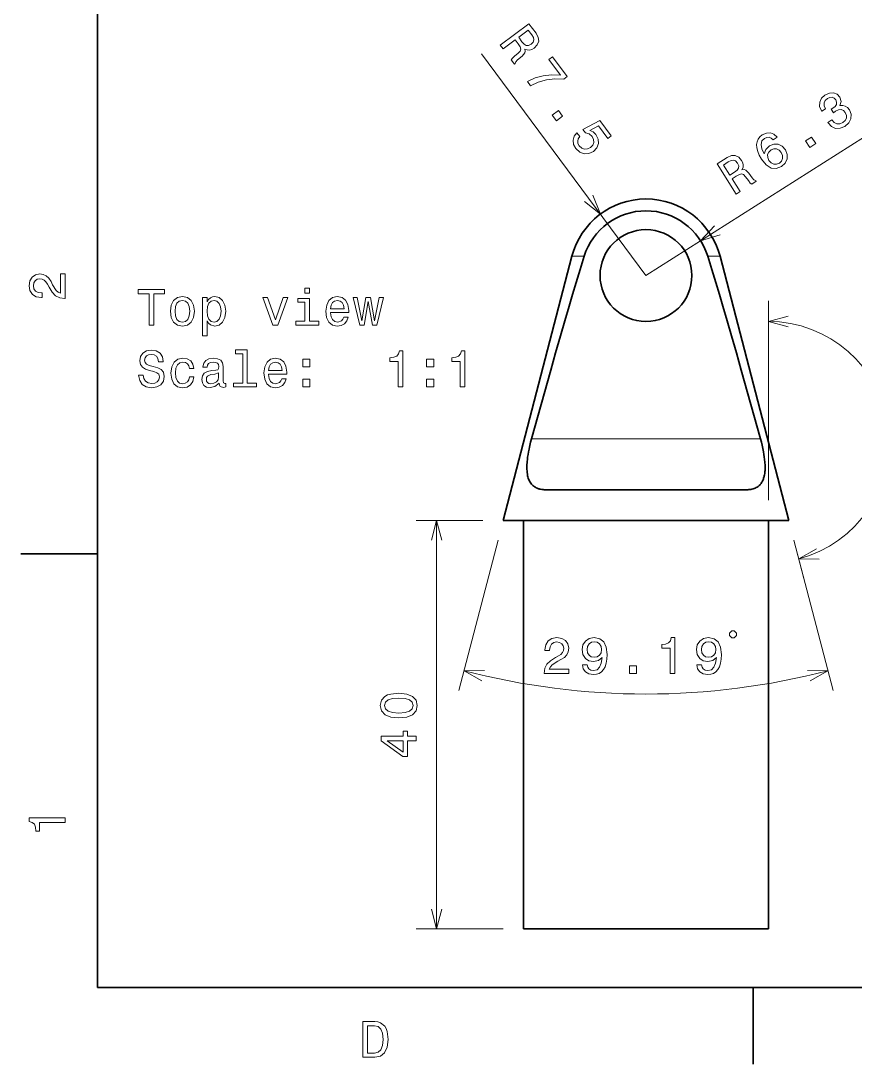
# Model space of a CAD drawing. Extents: x 0 to 297, y 0 to 210.
# Drawn here: x 2.5 to 84.3, y 2.5 to 104.7 of the extents above; entities that cross this region are included whole.
import ezdxf

# ---------------------------------------------------------------- set-up
doc = ezdxf.new("R2010")
doc.units = 0

msp = doc.modelspace()

# ---------------------------------------------------------------- linework, layer by layer
at = {"color": 7, "lineweight": 35}
for p, q in [((10, 200), (10, 10)), ((56.527458, 81.656616), (49.7854, 55.766563)), ((71.043343, 81.656616), (77.7854, 55.766563)), ((51.7854, 55.766563), (51.7854, 15.766563)), ((57.073444, 55.766563), (77.7854, 55.766563)), ((75.7854, 55.766563), (75.7854, 15.766563)), ((10, 10), (287, 10))]:
    msp.add_line(p, q, dxfattribs=at)
at = {"color": 7, "lineweight": 13}
for p, q in [((63.7854, 79.766563), (47.657318, 101.475266)), ((63.7854, 79.766563), (88.796616, 95.642471)), ((75.010727, 63.766563), (52.560074, 63.766563)), ((43.262695, 15.766563), (43.262695, 55.766563))]:
    msp.add_line(p, q, dxfattribs=at)
at = {"color": 7, "lineweight": 13, "ltscale": 0.030043}
for p, q in [((56.527458, 81.656616), (57.729187, 81.656616)), ((69.841614, 81.656616), (71.043343, 81.656616))]:
    msp.add_line(p, q, dxfattribs=at)
at = {"color": 7, "lineweight": 13, "ltscale": 0.487671}
msp.add_line((75.7854, 57.766563), (75.7854, 77.273415), dxfattribs=at)
at = {"color": 7, "lineweight": 35, "ltscale": 0.083608}
msp.add_line((54.103676, 58.766563), (57.447987, 58.766563), dxfattribs=at)
at = {"color": 7, "lineweight": 35, "ltscale": 0.158435}
msp.add_line((57.447987, 58.766563), (63.7854, 58.766563), dxfattribs=at)
at = {"color": 7, "lineweight": 35, "ltscale": 0.242043}
msp.add_line((63.7854, 58.766563), (73.467125, 58.766563), dxfattribs=at)
at = {"color": 7, "lineweight": 13, "ltscale": 0.163068}
msp.add_line((47.7854, 55.766563), (41.262695, 55.766563), dxfattribs=at)
at = {"color": 7, "lineweight": 35, "ltscale": 0.182201}
msp.add_line((49.7854, 55.766563), (57.073444, 55.766563), dxfattribs=at)
at = {"color": 7, "lineweight": 13, "ltscale": 0.380293}
for p, q in [((49.281387, 53.831112), (45.447937, 39.110348)), ((78.289413, 53.831112), (82.122864, 39.110348))]:
    msp.add_line(p, q, dxfattribs=at)
at = {"color": 7, "lineweight": 13, "ltscale": 0.09726}
msp.add_line((78.289413, 53.831112), (79.269821, 50.06628), dxfattribs=at)
at = {"color": 7, "lineweight": 35, "ltscale": 0.1875}
for p, q in [((10, 52.5), (2.5, 52.5)), ((74.300003, 10), (74.300003, 2.5))]:
    msp.add_line(p, q, dxfattribs=at)
at = {"color": 7, "lineweight": 13, "ltscale": 0.213068}
msp.add_line((49.7854, 15.766563), (41.262695, 15.766563), dxfattribs=at)
at = {"color": 7, "lineweight": 35, "ltscale": 0.156172}
msp.add_line((51.7854, 15.766563), (58.032295, 15.766563), dxfattribs=at)
at = {"color": 7, "lineweight": 35, "ltscale": 0.443828}
msp.add_line((58.032295, 15.766563), (75.7854, 15.766563), dxfattribs=at)
at = {"color": 7, "lineweight": 13}
for points in [[(49.497337, 102.352226), (49.777046, 101.975739), (50.963188, 102.856964), (51.248909, 102.472374), (51.447296, 102.179977), (51.522957, 101.959747), (51.461544, 101.763336), (51.252773, 101.545403), (50.903465, 101.254478), (50.682663, 101.052742), (50.577065, 100.898895), (50.89286, 100.473831), (50.96978, 100.530975), (51.013954, 100.708298), (51.200405, 100.897072), (51.632759, 101.26226), (51.917637, 101.580711), (51.953716, 101.752022), (51.922359, 101.954903), (52.143871, 101.868164), (52.369774, 101.860077), (52.602036, 101.91954), (52.834641, 102.054657), (53.132587, 102.363968), (53.267326, 102.715378), (53.222656, 103.096848), (53.004601, 103.500298), (52.306839, 104.439499)], [(52.582302, 103.349907), (52.741474, 103.084915), (52.793884, 102.853699), (52.733398, 102.63913), (52.537811, 102.437271), (52.272938, 102.303314), (52.050041, 102.307358), (51.838825, 102.439438), (51.629105, 102.679443), (51.307293, 103.11261), (52.242443, 103.807358)], [(52.15691, 98.772392), (52.460678, 98.363518), (53.227894, 98.726181), (54.025768, 98.954544), (54.851295, 99.052673), (55.715576, 99.02253), (56.051582, 99.272156), (54.619968, 101.199135), (54.251575, 100.925446), (55.394459, 99.3871), (54.517105, 99.426384), (53.696671, 99.338318), (52.914989, 99.121979)], [(81.62677, 94.762489), (81.645683, 94.732689), (81.973267, 94.367172), (82.367981, 94.18763), (82.807388, 94.191772), (83.270615, 94.384247), (83.667488, 94.737717), (83.880684, 95.135872), (83.904388, 95.569061), (83.737785, 96.000916), (83.544266, 96.230515), (83.320862, 96.375427), (83.067581, 96.435677), (82.790222, 96.420906), (82.921043, 96.826508), (82.786545, 97.254852), (82.511864, 97.546425), (82.169312, 97.681419), (81.771263, 97.649773), (81.32737, 97.445663), (80.987404, 97.1343), (80.812531, 96.760468), (80.810112, 96.34079), (80.997597, 95.904266), (81.016518, 95.874466), (81.39547, 96.115005), (81.256561, 96.409134), (81.242935, 96.675262), (81.346092, 96.907997), (81.570282, 97.110031), (81.813316, 97.216515), (82.031868, 97.229797), (82.221695, 97.147194), (82.384338, 96.975655), (82.478447, 96.742691), (82.465446, 96.537323), (82.340668, 96.338646), (82.114189, 96.15905), (81.945427, 96.057899), (82.158943, 95.721527), (82.362175, 95.862473), (82.654739, 95.994423), (82.919731, 96.019264), (83.144356, 95.928879), (83.324768, 95.738754), (83.434692, 95.462067), (83.427429, 95.2006), (83.304535, 94.961311), (83.06913, 94.758125), (82.773857, 94.63044), (82.496918, 94.63385), (82.243706, 94.75985), (82.018494, 95.011139)], [(54.595467, 95.490051), (55.010513, 94.931389), (55.613708, 95.379524), (55.198662, 95.938187)], [(57.017872, 93.760109), (56.752079, 93.424423), (56.640362, 93.033569), (56.694977, 92.621788), (56.91095, 92.204239), (57.287586, 91.849495), (57.723553, 91.677055), (58.189697, 91.709229), (58.651669, 91.933075), (58.977028, 92.281601), (59.128189, 92.695473), (59.092888, 93.14045), (58.869972, 93.584259), (58.595825, 93.851791), (58.287792, 93.987343), (59.129032, 94.436409), (60.043339, 93.205734), (60.375298, 93.452354), (59.25948, 94.954269), (57.604298, 94.070129), (57.844906, 93.746262), (58.209614, 93.652824), (58.500996, 93.404381), (58.648952, 93.112206), (58.666779, 92.817596), (58.561649, 92.544731), (58.339691, 92.310722), (58.051567, 92.165771), (57.756958, 92.147949), (57.484089, 92.253075), (57.25008, 92.475037), (57.119015, 92.710648), (57.088814, 92.945801), (57.144325, 93.175522), (57.297577, 93.383614)], [(76.632088, 93.318436), (76.332268, 93.611969), (75.982758, 93.74852), (75.590523, 93.72654), (75.180695, 93.544052), (74.948395, 93.35479), (74.782593, 93.136055), (74.674774, 92.882439), (74.631889, 92.592384), (74.652802, 92.277122), (74.740211, 91.932388), (74.894112, 91.558174), (75.117622, 91.168411), (75.569534, 90.607033), (76.056549, 90.300903), (76.560486, 90.250427), (77.077095, 90.452904), (77.44146, 90.79171), (77.629517, 91.191833), (77.633896, 91.636642), (77.452225, 92.082832), (77.123085, 92.441383), (76.729927, 92.627884), (76.303291, 92.631851), (75.885353, 92.462143), (75.534912, 92.120232), (75.386658, 91.685638), (75.153229, 92.19455), (75.075966, 92.617409), (75.157578, 92.949959), (75.40387, 93.201866), (75.638382, 93.30294), (75.856941, 93.316223), (76.057983, 93.234772), (76.240356, 93.069786)], [(79.840904, 92.326706), (80.428497, 92.699684), (80.025795, 93.334106), (79.438202, 92.961136)], [(77.041916, 91.816406), (77.165344, 91.518433), (77.175858, 91.23838), (77.07074, 90.980507), (76.859322, 90.786575), (76.581078, 90.669693), (76.305695, 90.680069), (76.052483, 90.806068), (75.843895, 91.049988), (75.718903, 91.341003), (75.711098, 91.616806), (75.825882, 91.868866), (76.060143, 92.083267), (76.319794, 92.182373), (76.581261, 92.175117), (76.827507, 92.050667)], [(72.623428, 87.745407), (73.019409, 87.996758), (72.227524, 89.244316), (72.632019, 89.501068), (72.938179, 89.67749), (73.163368, 89.736794), (73.354744, 89.661148), (73.556778, 89.436966), (73.821312, 89.067268), (74.006317, 88.832268), (74.152008, 88.715675), (74.599091, 88.999458), (74.547737, 89.080353), (74.37413, 89.137413), (74.199524, 89.337204), (73.86702, 89.795166), (73.570313, 90.102623), (73.402107, 90.151169), (73.197472, 90.134773), (73.300224, 90.349327), (73.324844, 90.574028), (73.28257, 90.81002), (73.164871, 91.05191), (72.878235, 91.371735), (72.537651, 91.531868), (72.153931, 91.515289), (71.735588, 91.3274), (70.747757, 90.700378)], [(71.854614, 90.89521), (72.130554, 91.034531), (72.364998, 91.069847), (72.574554, 90.99379), (72.76152, 90.783936), (72.875702, 90.509949), (72.855331, 90.287949), (72.708122, 90.086983), (72.453384, 89.895424), (71.997795, 89.606232), (71.373466, 90.589806)], [(6.833213, 77.519447), (6.833213, 79.925072), (6.399496, 79.925072), (6.399496, 78.023773), (6.162464, 78.129684), (5.965778, 78.311241), (5.607709, 78.871033), (5.456412, 79.168587), (5.239553, 79.501442), (4.987392, 79.738472), (4.689842, 79.874641), (4.351945, 79.925072), (3.928314, 79.839333), (3.595461, 79.602303), (3.383646, 79.239189), (3.307997, 78.770172), (3.393732, 78.286018), (3.630764, 77.91787), (4.009006, 77.680832), (4.508286, 77.600143), (4.578891, 77.600143), (4.578891, 78.059074), (4.538545, 78.059074), (4.195605, 78.104462), (3.943444, 78.240631), (3.782061, 78.457489), (3.726585, 78.744957), (3.777017, 79.03746), (3.903098, 79.254318), (4.099784, 79.395531), (4.346902, 79.445961), (4.578891, 79.41066), (4.775577, 79.314842), (4.947046, 79.153458), (5.098343, 78.931557), (5.259727, 78.634003), (5.572406, 78.139771), (5.90526, 77.791786), (6.308718, 77.585014), (6.818084, 77.519447)], [(15.071424, 74.909935), (15.5354, 74.909935), (15.5354, 77.986305), (16.594479, 77.986305), (16.594479, 78.409935), (14.007302, 78.409935), (14.007302, 77.986305), (15.071424, 77.986305)], [(17.164364, 76.26152), (17.245054, 75.646248), (17.477043, 75.192352), (17.8452, 74.909935), (18.339436, 74.814117), (18.828629, 74.909935), (19.196783, 75.187309), (19.428772, 75.641205), (19.514507, 76.26152), (19.428772, 76.876793), (19.196783, 77.335724), (18.828629, 77.613106), (18.339436, 77.713966), (17.8452, 77.613106), (17.477043, 77.330681), (17.245054, 76.876793)], [(20.750097, 77.199562), (20.750097, 77.618149), (20.306293, 77.618149), (20.306293, 73.860947), (20.750097, 73.860947), (20.750097, 75.323479), (20.906437, 75.086449), (21.082951, 74.930107), (21.526754, 74.814117), (21.950386, 74.909935), (22.283239, 75.197395), (22.500099, 75.651291), (22.58079, 76.266563), (22.500099, 76.876793), (22.283239, 77.330681), (21.950386, 77.613106), (21.526754, 77.713966), (21.284679, 77.683708), (21.077908, 77.587891), (20.901394, 77.426506)], [(30.811337, 78.530975), (30.342318, 78.530975), (30.342318, 78.026649), (30.811337, 78.026649)], [(32.86393, 76.135437), (34.639145, 76.135437), (34.644188, 76.342209), (34.563499, 76.92218), (34.341599, 77.355904), (33.988571, 77.618149), (33.51955, 77.713966), (33.060616, 77.613106), (32.707592, 77.330681), (32.480644, 76.87175), (32.399956, 76.266563), (32.475601, 75.646248), (32.702545, 75.192352), (33.050529, 74.909935), (33.504421, 74.814117), (33.897793, 74.879677), (34.220558, 75.051147), (34.457592, 75.323479), (34.593758, 75.686592), (34.154999, 75.686592), (34.064217, 75.484863), (33.933098, 75.333565), (33.559898, 75.212532), (33.27243, 75.268005), (33.055573, 75.444519), (32.914364, 75.731979), (32.86393, 76.120308)], [(17.618254, 76.266563), (17.663643, 76.720451), (17.804853, 77.048264), (18.031799, 77.249992), (18.339436, 77.320595), (18.642029, 77.249992), (18.868975, 77.053307), (19.010185, 76.720451), (19.060616, 76.266563), (19.010185, 75.807632), (18.868975, 75.474777), (18.642029, 75.273048), (18.339436, 75.207489), (18.031799, 75.273048), (17.804853, 75.474777), (17.663643, 75.807632)], [(21.451107, 75.212532), (21.153557, 75.278091), (20.936697, 75.47982), (20.800529, 75.807632), (20.755142, 76.266563), (20.800529, 76.720451), (20.936697, 77.048264), (21.153557, 77.244949), (21.451107, 77.315552), (21.723442, 77.244949), (21.9403, 77.043221), (22.076466, 76.715408), (22.1269, 76.266563), (22.076466, 75.812675), (21.9403, 75.47982), (21.723442, 75.278091)], [(27.215515, 74.909935), (27.684536, 74.909935), (28.673008, 77.618149), (28.214075, 77.618149), (27.452549, 75.434433), (26.675892, 77.618149), (26.211914, 77.618149)], [(30.796207, 75.283134), (30.796207, 77.527367), (29.656437, 77.527367), (29.656437, 77.149132), (30.352404, 77.149132), (30.352404, 75.283134), (29.444622, 75.283134), (29.444622, 74.909935), (31.714075, 74.909935), (31.714075, 75.283134)], [(32.86393, 76.508636), (32.919407, 76.856621), (33.055573, 77.113823), (33.262344, 77.270164), (33.534683, 77.325638), (33.801971, 77.270164), (34.008743, 77.113823), (34.134827, 76.856621), (34.180214, 76.508636)], [(36.152115, 74.909935), (36.555573, 77.209648), (36.959034, 74.909935), (37.382664, 74.909935), (38.04837, 77.618149), (37.619698, 77.618149), (37.170849, 75.318436), (36.772434, 77.618149), (36.333672, 77.618149), (35.935257, 75.318436), (35.486412, 77.618149), (35.062782, 77.618149), (35.728485, 74.909935)], [(14.506582, 70.018005), (14.047648, 70.018005), (14.148513, 69.483421), (14.400674, 69.09005), (14.789002, 68.85302), (15.313498, 68.767288), (15.832951, 68.847977), (16.221279, 69.069878), (16.468397, 69.417862), (16.559175, 69.876793), (16.483528, 70.290337), (16.271711, 70.557632), (15.928772, 70.734146), (15.469838, 70.865265), (15.076467, 70.96109), (14.819262, 71.072037), (14.673008, 71.233421), (14.62762, 71.48558), (14.673008, 71.712532), (14.804132, 71.884003), (15.005861, 71.999992), (15.283239, 72.040337), (15.56566, 71.989906), (15.787561, 71.853737), (15.933815, 71.626793), (16.004421, 71.31916), (16.463354, 71.31916), (16.463354, 71.329247), (16.382662, 71.803307), (16.14563, 72.156334), (15.772432, 72.378235), (15.268109, 72.45388), (14.814219, 72.378235), (14.461193, 72.16642), (14.234247, 71.838608), (14.153556, 71.414978), (14.219118, 71.036736), (14.410761, 70.779533), (14.713354, 70.608063), (15.126899, 70.476936), (15.5354, 70.360947), (15.843038, 70.249992), (16.029636, 70.088608), (16.0952, 69.826363), (16.034679, 69.559074), (15.87834, 69.357346), (15.641308, 69.231262), (15.333672, 69.190918), (14.990732, 69.246391), (14.728484, 69.407776), (14.562057, 69.670021)], [(19.020271, 70.673622), (19.459032, 70.673622), (19.368254, 71.07708), (19.151394, 71.394806), (18.813499, 71.591492), (18.374737, 71.667137), (17.890587, 71.566277), (17.522432, 71.283852), (17.290443, 70.824921), (17.209751, 70.209648), (17.2854, 69.599419), (17.512346, 69.145523), (17.870415, 68.863106), (18.359608, 68.767288), (18.793325, 68.842934), (19.131222, 69.054749), (19.363211, 69.387604), (19.464075, 69.831406), (19.040443, 69.831406), (18.964794, 69.548988), (18.823586, 69.337166), (18.621857, 69.206047), (18.374737, 69.165703), (18.067101, 69.231262), (17.8452, 69.432991), (17.709032, 69.760803), (17.663643, 70.224777), (17.709032, 70.678665), (17.850243, 71.006477), (18.077187, 71.208206), (18.374737, 71.278809), (18.636986, 71.233421), (18.833672, 71.117432), (18.964794, 70.925789)], [(21.9403, 69.216133), (21.9403, 69.201004), (21.965515, 69.029533), (22.041164, 68.908493), (22.358887, 68.812675), (22.606007, 68.85302), (22.606007, 69.195961), (22.500099, 69.180832), (22.358887, 69.246391), (22.333672, 69.44812), (22.333672, 70.850136), (22.273151, 71.208206), (22.09664, 71.460365), (21.789001, 71.611664), (21.355286, 71.667137), (20.931654, 71.606621), (20.618975, 71.43515), (20.422287, 71.167862), (20.356726, 70.814835), (20.356726, 70.784576), (20.755142, 70.784576), (20.790443, 70.996391), (20.901394, 71.14769), (21.082951, 71.238464), (21.340157, 71.273766), (21.587273, 71.24855), (21.763786, 71.172905), (21.869694, 71.041779), (21.904997, 70.860222), (21.884823, 70.648407), (21.804132, 70.542503), (21.602404, 70.492065), (21.224161, 70.451721), (20.790443, 70.360947), (20.482807, 70.199562), (20.30125, 69.947403), (20.245775, 69.574203), (20.296207, 69.241348), (20.452547, 68.994232), (20.704708, 68.837891), (21.052692, 68.782417), (21.521711, 68.888321)], [(24.250099, 72.110947), (24.250099, 69.236305), (23.337273, 69.236305), (23.337273, 68.863106), (25.601683, 68.863106), (25.601683, 69.236305), (24.693901, 69.236305), (24.693901, 72.484146), (23.554132, 72.484146), (23.554132, 72.110947)], [(26.791885, 70.088608), (28.567101, 70.088608), (28.572144, 70.29538), (28.491451, 70.875351), (28.26955, 71.309074), (27.916525, 71.57132), (27.447504, 71.667137), (26.988571, 71.566277), (26.635544, 71.283852), (26.4086, 70.824921), (26.327908, 70.219734), (26.403557, 69.599419), (26.630501, 69.145523), (26.978485, 68.863106), (27.432375, 68.767288), (27.825747, 68.832848), (28.148514, 69.004318), (28.385544, 69.276649), (28.521713, 69.639763), (28.082951, 69.639763), (27.992172, 69.438034), (27.86105, 69.286736), (27.48785, 69.165703), (27.200386, 69.221176), (26.983528, 69.39769), (26.842318, 69.68515), (26.791885, 70.073479)], [(30.135546, 70.819878), (30.831511, 70.819878), (30.831511, 71.57132), (30.135546, 71.57132)], [(39.500816, 68.863106), (39.959755, 68.863106), (39.959755, 72.388321), (39.616814, 72.388321), (39.526035, 72.080688), (39.344479, 71.873917), (39.067101, 71.752876), (38.683815, 71.712532), (38.683815, 71.354462), (39.500816, 71.354462)], [(42.279636, 70.819878), (42.975601, 70.819878), (42.975601, 71.57132), (42.279636, 71.57132)], [(45.572861, 68.863106), (46.031796, 68.863106), (46.031796, 72.388321), (45.688858, 72.388321), (45.59808, 72.080688), (45.416523, 71.873917), (45.139145, 71.752876), (44.755859, 71.712532), (44.755859, 71.354462), (45.572861, 71.354462)], [(26.791885, 70.461807), (26.847361, 70.809792), (26.983528, 71.066994), (27.1903, 71.223335), (27.462635, 71.278809), (27.729925, 71.223335), (27.936699, 71.066994), (28.062778, 70.809792), (28.108168, 70.461807)], [(21.889868, 69.811234), (21.82935, 69.548988), (21.667965, 69.347252), (21.42589, 69.216133), (21.12834, 69.170746), (20.936697, 69.195961), (20.800529, 69.276649), (20.714796, 69.417862), (20.689579, 69.614548), (20.709751, 69.791061), (20.790443, 69.917137), (21.113211, 70.05835), (21.521711, 70.118866), (21.889868, 70.239906)], [(30.135546, 68.863106), (30.831511, 68.863106), (30.831511, 69.614548), (30.135546, 69.614548)], [(42.279636, 68.863106), (42.975601, 68.863106), (42.975601, 69.614548), (42.279636, 69.614548)], [(53.799473, 40.761871), (56.205093, 40.761871), (56.205093, 41.195587), (54.303795, 41.195587), (54.409702, 41.432621), (54.591259, 41.629307), (55.151058, 41.987377), (55.448608, 42.138672), (55.78146, 42.35553), (56.018494, 42.607693), (56.154659, 42.905243), (56.205093, 43.243141), (56.119358, 43.666771), (55.882324, 43.999622), (55.519215, 44.211437), (55.050194, 44.287086), (54.566044, 44.201351), (54.197887, 43.964321), (53.960854, 43.586079), (53.880165, 43.0868), (53.880165, 43.016193), (54.339096, 43.016193), (54.339096, 43.056541), (54.384487, 43.399479), (54.520653, 43.651642), (54.737511, 43.813023), (55.024979, 43.8685), (55.317482, 43.818066), (55.534344, 43.691986), (55.675552, 43.4953), (55.725986, 43.248184), (55.690681, 43.016193), (55.594864, 42.819508), (55.433479, 42.648037), (55.211578, 42.496742), (54.914024, 42.335358), (54.419788, 42.022678), (54.071808, 41.689827), (53.865036, 41.286366), (53.799473, 40.777)], [(57.555668, 41.629307), (57.631317, 41.230892), (57.848175, 40.923256), (58.191116, 40.731613), (58.645004, 40.661007), (58.942554, 40.696308), (59.209846, 40.787086), (59.43679, 40.943428), (59.628433, 41.165329), (59.779732, 41.442707), (59.890682, 41.785648), (59.956245, 42.17902), (59.981461, 42.632908), (59.895725, 43.344006), (59.648609, 43.863457), (59.255238, 44.176136), (58.715611, 44.287086), (58.221375, 44.196308), (57.848175, 43.954235), (57.606102, 43.581036), (57.52541, 43.112015), (57.606102, 42.627865), (57.843132, 42.259708), (58.196159, 42.027721), (58.645004, 41.952072), (59.119068, 42.047894), (59.477139, 42.340401), (59.396446, 41.780602), (59.235062, 41.382187), (58.987946, 41.145157), (58.650047, 41.069508), (58.387802, 41.104813), (58.196159, 41.215763), (58.070076, 41.392273), (58.019646, 41.629307)], [(66.147308, 40.761871), (66.606247, 40.761871), (66.606247, 44.287086), (66.263306, 44.287086), (66.172531, 43.97945), (65.990974, 43.772678), (65.713593, 43.651642), (65.330307, 43.611294), (65.330307, 43.253227), (66.147308, 43.253227)], [(68.763741, 41.629307), (68.839386, 41.230892), (69.056244, 40.923256), (69.399185, 40.731613), (69.853073, 40.661007), (70.150627, 40.696308), (70.417915, 40.787086), (70.644859, 40.943428), (70.836502, 41.165329), (70.987801, 41.442707), (71.098755, 41.785648), (71.164314, 42.17902), (71.189529, 42.632908), (71.103798, 43.344006), (70.856674, 43.863457), (70.463303, 44.176136), (69.923683, 44.287086), (69.429443, 44.196308), (69.056244, 43.954235), (68.814171, 43.581036), (68.733482, 43.112015), (68.814171, 42.627865), (69.051201, 42.259708), (69.404228, 42.027721), (69.853073, 41.952072), (70.327141, 42.047894), (70.685211, 42.340401), (70.604515, 41.780602), (70.44313, 41.382187), (70.196014, 41.145157), (69.858116, 41.069508), (69.595871, 41.104813), (69.404228, 41.215763), (69.278145, 41.392273), (69.227715, 41.629307)], [(72.192123, 44.261871), (72.425461, 44.261871), (72.658791, 44.495205), (72.658791, 44.728539), (72.425461, 44.961872), (72.192123, 44.961872), (71.958794, 44.728539), (71.958794, 44.495205)], [(58.014603, 43.117058), (58.065033, 43.429737), (58.206245, 43.676857), (58.428146, 43.833199), (58.715611, 43.888672), (59.013161, 43.833199), (59.240105, 43.676857), (59.381317, 43.43478), (59.43679, 43.122101), (59.381317, 42.804379), (59.240105, 42.567348), (59.008118, 42.421093), (58.700481, 42.370663), (58.423103, 42.421093), (58.206245, 42.567348), (58.065033, 42.799335)], [(69.222672, 43.117058), (69.273102, 43.429737), (69.414314, 43.676857), (69.636215, 43.833199), (69.923683, 43.888672), (70.22123, 43.833199), (70.448174, 43.676857), (70.589386, 43.43478), (70.644859, 43.122101), (70.589386, 42.804379), (70.448174, 42.567348), (70.216187, 42.421093), (69.908554, 42.370663), (69.631172, 42.421093), (69.414314, 42.567348), (69.273102, 42.799335)], [(62.154083, 40.761871), (62.850048, 40.761871), (62.850048, 41.513313), (62.154083, 41.513313)], [(39.55304, 36.419155), (40.344826, 36.494804), (40.909668, 36.731834), (41.252609, 37.110077), (41.36356, 37.634575), (41.252609, 38.154026), (40.909668, 38.532269), (40.344826, 38.764256), (39.55304, 38.844948), (38.766296, 38.764256), (38.453617, 38.668434), (38.196411, 38.532269), (37.853474, 38.154026), (37.73748, 37.634575), (37.853474, 37.110077), (38.201454, 36.731834), (38.766296, 36.494804)], [(39.55304, 36.903305), (38.94281, 36.943653), (38.504051, 37.069733), (38.246845, 37.296677), (38.156067, 37.634575), (38.246845, 37.967426), (38.504051, 38.19437), (38.94281, 38.320454), (39.55304, 38.360798), (40.168312, 38.320454), (40.607079, 38.19437), (40.864281, 37.967426), (40.950016, 37.634575), (40.864281, 37.296677), (40.607079, 37.069733), (40.168312, 36.943653)], [(41.262695, 34.175926), (41.262695, 34.629818), (40.39526, 34.629818), (40.39526, 35.129097), (39.991802, 35.129097), (39.991802, 34.629818), (37.838345, 34.629818), (37.838345, 34.170883), (39.951454, 32.637745), (40.39526, 32.637745), (40.39526, 34.175926)], [(39.991802, 33.061375), (38.423359, 34.175926), (39.991802, 34.175926)], [(6.833213, 26.159222), (6.833213, 26.618156), (3.307997, 26.618156), (3.307997, 26.275217), (3.615634, 26.184439), (3.822406, 26.002882), (3.943444, 25.725506), (3.98379, 25.34222), (4.341859, 25.34222), (4.341859, 26.159222)], [(37.194958, 6.666787), (36.029972, 6.666787), (36.029972, 3.166787), (37.194958, 3.166787), (37.744667, 3.277738), (38.153168, 3.615634), (38.405331, 4.165346), (38.496109, 4.916787), (38.415417, 5.683357), (38.314552, 5.985951), (38.173344, 6.228026), (37.764839, 6.555836), (37.497551, 6.636527)], [(37.159653, 6.248199), (37.542938, 6.17255), (37.805187, 5.940562), (37.961525, 5.527017), (38.011959, 4.916787), (37.956482, 4.326729), (37.800144, 3.913184), (37.532852, 3.666066), (37.159653, 3.585375), (36.498989, 3.585375), (36.498989, 6.248199)]]:
    msp.add_lwpolyline(points, close=True, dxfattribs=at)
for points in [[(57.745083, 87.028954), (59.312683, 85.786926), (58.576115, 87.646355)], [(70.495354, 84.638832), (69.141739, 83.166512), (71.050163, 83.764771)], [(77.717255, 75.791054), (75.7854, 75.273415), (77.717255, 74.755783)], [(43.780334, 53.834709), (43.262695, 55.766563), (42.745056, 53.834709)], [(80.50486, 52.989502), (78.765808, 52.001732), (80.765755, 51.98764)], [(47.9519, 41.059895), (45.95195, 41.045799), (47.691002, 40.058029)], [(79.879799, 40.058029), (81.618851, 41.045799), (79.618904, 41.059895)], [(42.745056, 17.698414), (43.262695, 15.766563), (43.780334, 17.698414)]]:
    msp.add_lwpolyline(points, dxfattribs=at)
at = {"color": 7, "lineweight": 35}
for points in [[(57.729187, 81.656616), (57.330204, 80.365936), (56.936935, 79.071838), (56.591385, 77.918922), (56.249115, 76.763992), (55.825375, 75.318192), (55.40527, 73.869362), (54.922707, 72.188499), (54.444248, 70.506508), (53.497299, 67.139565), (52.560074, 63.766563)], [(69.841614, 81.656616), (70.240593, 80.365936), (70.633865, 79.071838), (70.979416, 77.918922), (71.321686, 76.763992), (71.74543, 75.318192), (72.165535, 73.869362), (72.648094, 72.188499), (73.126556, 70.506508), (74.073502, 67.139565), (75.010727, 63.766563)], [(52.560074, 63.766563), (52.472366, 63.43507), (52.392326, 63.102684), (52.355312, 62.936462), (52.320404, 62.770386), (52.269138, 62.505302), (52.2239, 62.241486), (52.185204, 61.979553), (52.153656, 61.720173), (52.140785, 61.591675), (52.129982, 61.464108), (52.115837, 61.231483), (52.111763, 61.116337), (52.10984, 61.002304), (52.110176, 60.89011), (52.112858, 60.779266), (52.121574, 60.615387), (52.136272, 60.455421), (52.157352, 60.299938), (52.170406, 60.224068), (52.185204, 60.149544), (52.212605, 60.033302), (52.244751, 59.921009), (52.281799, 59.812965), (52.323891, 59.70945), (52.371147, 59.610714), (52.424793, 59.515114), (52.483925, 59.425037), (52.548515, 59.340729), (52.582836, 59.300789), (52.618492, 59.262356), (52.655468, 59.225433), (52.693748, 59.190029), (52.774147, 59.123802), (52.85952, 59.063679), (52.938145, 59.016037), (53.020287, 58.972969), (53.105785, 58.934395), (53.194473, 58.900215), (53.254093, 58.880184), (53.314953, 58.861946), (53.379471, 58.844841), (53.445206, 58.829578), (53.577503, 58.804802), (53.69025, 58.789223), (53.805576, 58.777885), (53.923248, 58.770554), (54.012905, 58.767544), (54.103676, 58.766563)], [(75.010727, 63.766563), (75.09436, 63.451149), (75.171204, 63.134235), (75.240906, 62.816368), (75.272903, 62.657341), (75.302872, 62.498421), (75.346329, 62.244766), (75.383797, 61.992516), (75.414688, 61.74247), (75.438324, 61.495506), (75.447197, 61.373482), (75.453979, 61.252594), (75.460358, 61.053989), (75.460136, 60.859505), (75.452805, 60.669777), (75.446304, 60.576893), (75.43782, 60.485439), (75.423302, 60.365868), (75.404961, 60.249168), (75.382614, 60.135544), (75.366402, 60.065613), (75.348495, 59.997063), (75.321915, 59.907928), (75.292191, 59.821541), (75.259254, 59.738064), (75.2183, 59.647804), (75.173157, 59.561584), (75.123772, 59.479576), (75.070137, 59.401917), (75.037453, 59.359375), (75.003365, 59.318321), (74.968178, 59.279083), (74.931625, 59.241337), (74.893578, 59.204964), (74.854187, 59.170113), (74.813469, 59.136795), (74.771439, 59.105019), (74.683563, 59.046082), (74.590782, 58.993279), (74.493393, 58.946537), (74.389709, 58.905018), (74.281868, 58.86948), (74.170151, 58.839691), (74.054871, 58.815399), (73.936317, 58.796333), (73.86068, 58.786949), (73.783936, 58.779427), (73.627396, 58.769691), (73.467125, 58.766563)]]:
    msp.add_lwpolyline(points, dxfattribs=at)
msp.add_circle((63.7854, 79.766563), 4.5, dxfattribs=at)
for radius, start, end in [(7.5, 90.000003, 165.403713), (7.5, 14.596282, 90.000003), (6.344287, 17.33231, 162.667594)]:
    msp.add_arc((63.7854, 79.766563), radius, start, end, dxfattribs=at)
at = {"color": 7, "lineweight": 13}
for centre, radius, start, end in [((75.7854, 63.446724), 11.826693, 284.596276, 89.999989), ((63.7854, 109.527695), 70.765823, 255.403726, 284.596276)]:
    msp.add_arc(centre, radius, start, end, dxfattribs=at)

doc.saveas('drawing.dxf')
